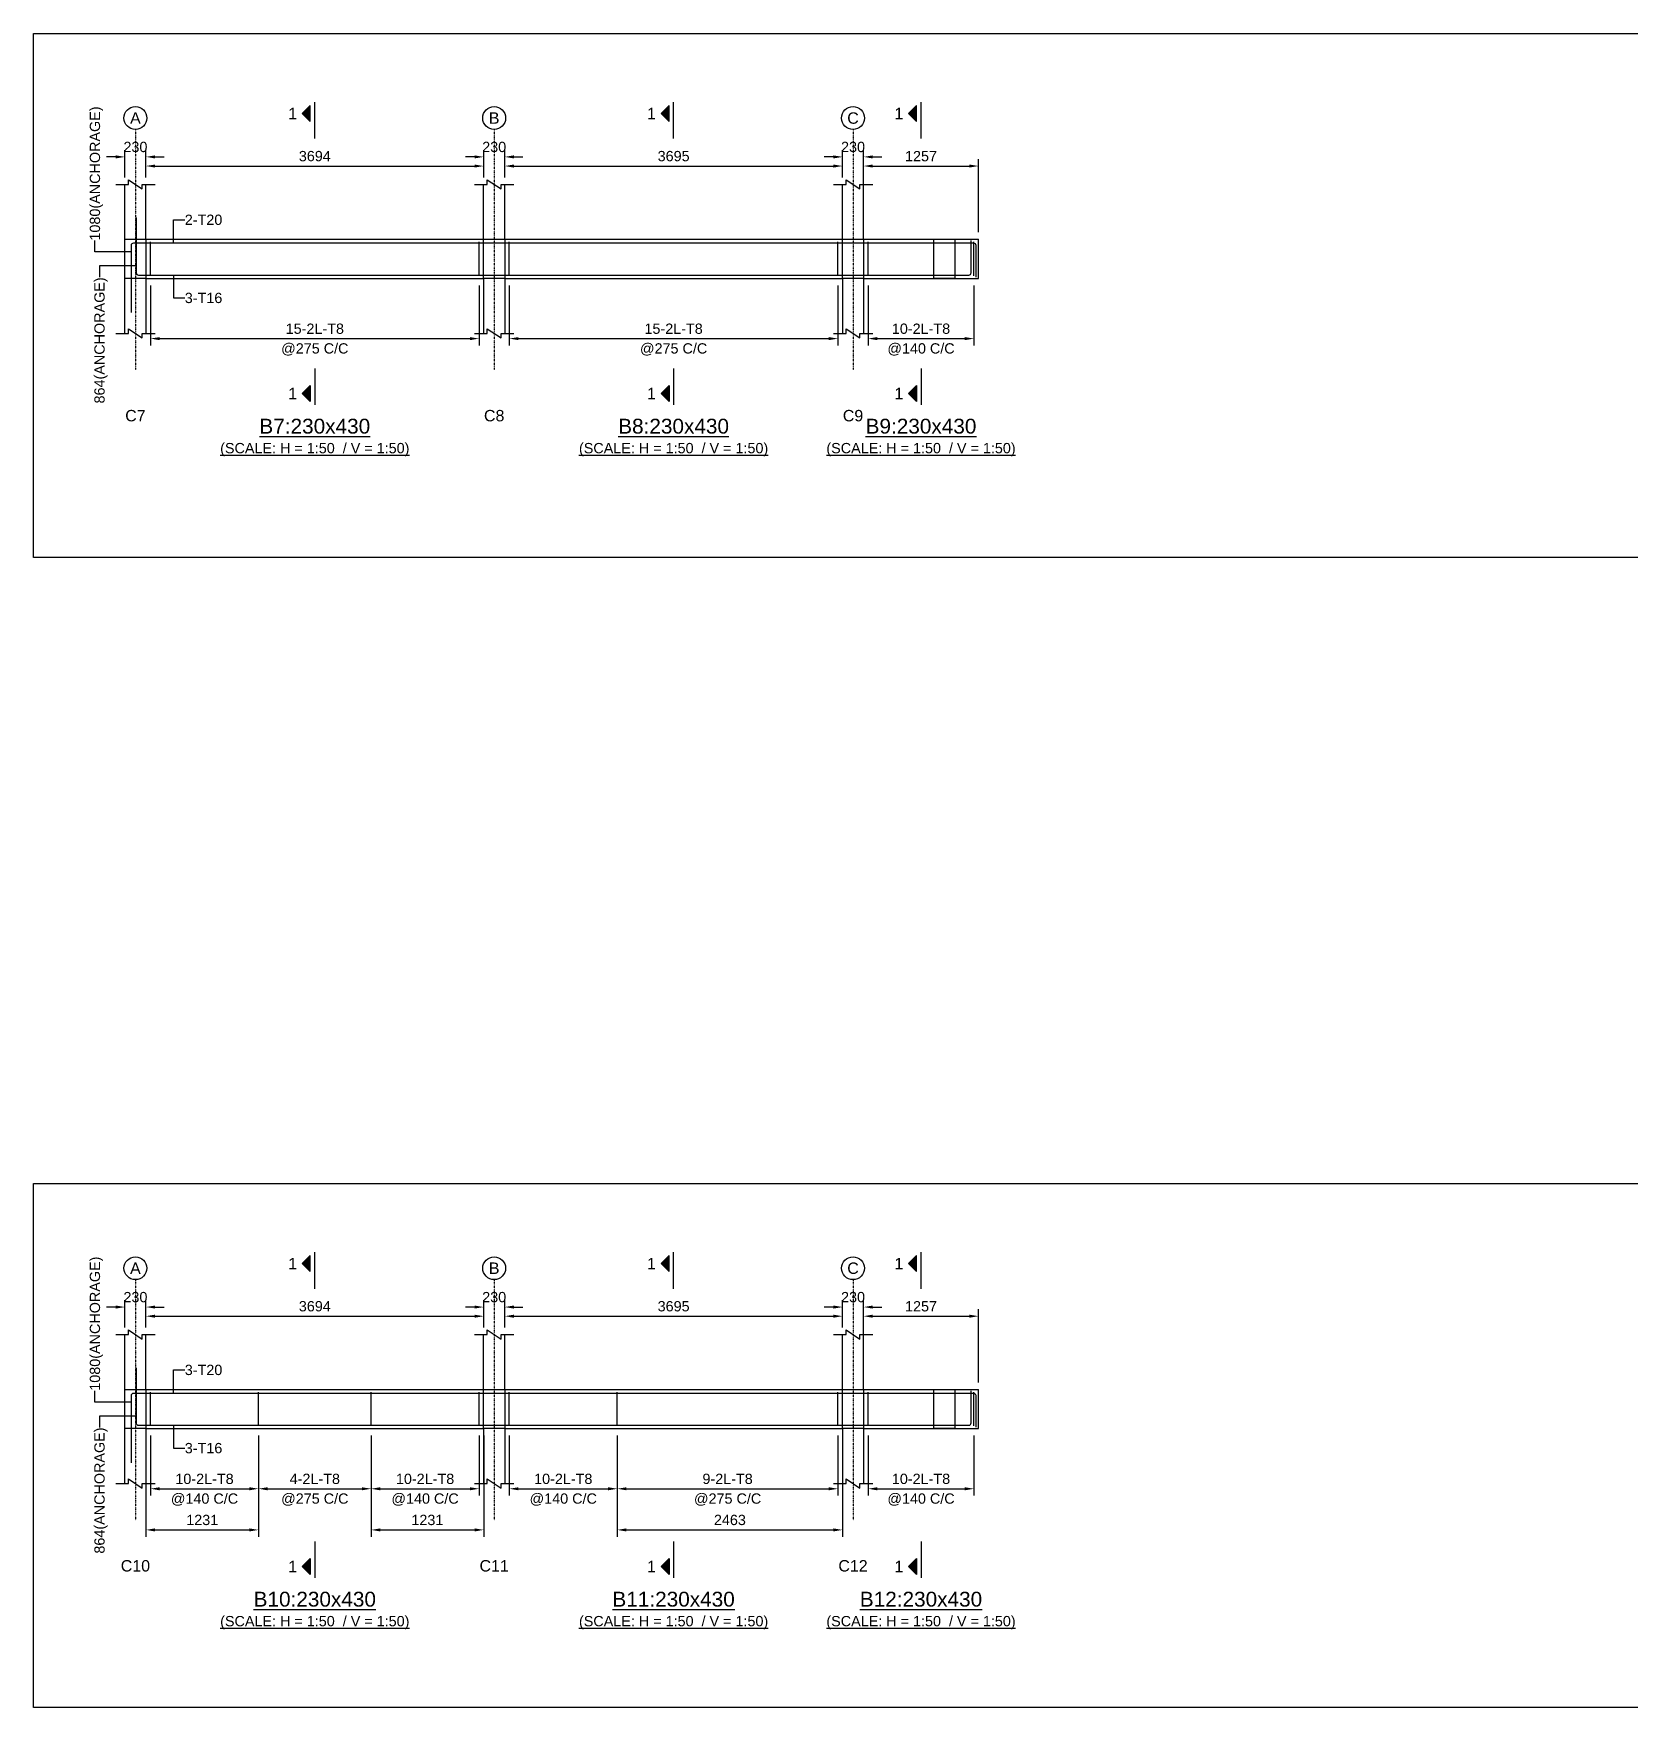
# Model space of a CAD drawing. Header units: inches. Extents: x -816171 to 9366335, y -450961 to 689132.
# Drawn here: x 3297472 to 3332408, y 282171 to 318791 of the extents above; entities that cross this region are included whole.
import ezdxf
from ezdxf.enums import TextEntityAlignment as Align

# ---------------------------------------------------------------- set-up
doc = ezdxf.new("R2010")
doc.units = ezdxf.units.IN
doc.header["$MEASUREMENT"] = 0
doc.linetypes.add('SCCenter', pattern=[1.2, 0.5, -0.3, 0.1, -0.3])
doc.linetypes.add('SCHidden', pattern=[1000, 500, -500])
for name, color, linetype in [('Concrete Line', 2, 'Continuous'), ('Cut Line', 31, 'Continuous'), ('Dimension', 31, 'Continuous'), ('Grid', 8, 'Continuous'), ('Labels', 4, 'Continuous'), ('Labels_Support', 4, 'Continuous'), ('Link', 225, 'Continuous'), ('Reinforcement', 130, 'Continuous'), ('Schedule Border', 60, 'Continuous'), ('Section Mark', 5, 'Continuous'), ('Solid', 25, 'Continuous'), ('Text', 31, 'Continuous'), ('Text_Scale', 31, 'Continuous')]:
    doc.layers.add(name, color=color, linetype=linetype)
doc.styles.add('SC-SansSerif', font='SansSerif')
doc.styles.get("Standard").update_dxf_attribs({"font": 'txt.shx'})
doc.dimstyles.new('SCBBSDimStyl', dxfattribs={"dimtxt": 225, "dimasz": 200, "dimexe": 150, "dimexo": 150, "dimgap": 100, "dimtad": 1, "dimtoh": 1, "dimdec": 0, "dimzin": 0, "dimdsep": 46, "dimtxsty": 'SC-SansSerif', "dimcen": 0.09, "dimclrd": 8, "dimclre": 8, "dimclrt": 31, "dimadec": 0, "dimazin": 0, "dimtfac": 1, "dimtdec": 0, "dimtix": 1, "dimtofl": 0, "dimtmove": 0, "dimatfit": 3, "dimfxl": 1, "dimtolj": 1, "dimtzin": 0, "dimarcsym": 0})
doc.dimstyles.get("Standard").update_dxf_attribs({"dimtxt": 0.18, "dimasz": 0.18, "dimexe": 0.18, "dimexo": 0.0625, "dimgap": 0.09, "dimtad": 0, "dimtih": 1, "dimtoh": 1, "dimdec": 4, "dimzin": 0, "dimdsep": 46, "dimtxsty": 'Standard', "dimcen": 0.09, "dimadec": 0, "dimazin": 0, "dimtfac": 1, "dimtdec": 4, "dimtofl": 0, "dimtmove": 0, "dimatfit": 3, "dimfxl": 1, "dimtolj": 1, "dimtzin": 0, "dimarcsym": 0})

# ---------------------------------------------------------------- blocks, each defined once
blk = doc.blocks.new('*D1092')
at = {"layer": 'DEFPOINTS', "color": 0, "transparency": 16777216}
for p in [(3300032, 313431), (3307220, 313431), (3307220, 312116)]:
    blk.add_point(p, dxfattribs=at)
at = {"layer": 'Dimension', "color": 8, "lineweight": -2, "transparency": 16777216}
for p, q in [((3300032, 313281), (3300032, 311966)), ((3307220, 313281), (3307220, 311966)), ((3300232, 312116), (3307020, 312116))]:
    blk.add_line(p, q, dxfattribs=at)
at = {"layer": 'Dimension', "color": 8, "transparency": 16777216}
for points in [[(3300232, 312149), (3300232, 312082), (3300032, 312116)], [(3307020, 312149), (3307020, 312082), (3307220, 312116)]]:
    blk.add_solid(points, dxfattribs=at)
at = {"layer": 'Dimension', "color": 31, "transparency": 16777216, "char_height": 225, "attachment_point": 5, "style": 'SC-SansSerif'}
for s, insert in [('\\A1;15-2L-T8', (3303626, 312331)), ('\\A1;@275 C/C', (3303626, 311879))]:
    blk.add_mtext(s, dxfattribs=dict(at, insert=insert))
blk = doc.blocks.new('*D1093')
at = {"layer": 'DEFPOINTS', "color": 0, "transparency": 16777216}
for p in [(3307880, 313431), (3315070, 313431), (3315070, 312116)]:
    blk.add_point(p, dxfattribs=at)
at = {"layer": 'Dimension', "color": 8, "lineweight": -2, "transparency": 16777216}
for p, q in [((3307880, 313281), (3307880, 311966)), ((3315070, 313281), (3315070, 311966)), ((3308080, 312116), (3314870, 312116))]:
    blk.add_line(p, q, dxfattribs=at)
at = {"layer": 'Dimension', "color": 8, "transparency": 16777216}
for points in [[(3308080, 312149), (3308080, 312082), (3307880, 312116)], [(3314870, 312149), (3314870, 312082), (3315070, 312116)]]:
    blk.add_solid(points, dxfattribs=at)
at = {"layer": 'Dimension', "color": 31, "transparency": 16777216, "char_height": 225, "attachment_point": 5, "style": 'SC-SansSerif'}
for s, insert in [('\\A1;15-2L-T8', (3311475, 312331)), ('\\A1;@275 C/C', (3311475, 311879))]:
    blk.add_mtext(s, dxfattribs=dict(at, insert=insert))
blk = doc.blocks.new('*D1094')
at = {"layer": 'DEFPOINTS', "color": 0, "transparency": 16777216}
for p in [(3315730, 313431), (3318044, 313431), (3318044, 312116)]:
    blk.add_point(p, dxfattribs=at)
at = {"layer": 'Dimension', "color": 8, "lineweight": -2, "transparency": 16777216}
for p, q in [((3315730, 313281), (3315730, 311966)), ((3318044, 313281), (3318044, 311966)), ((3315930, 312116), (3317844, 312116))]:
    blk.add_line(p, q, dxfattribs=at)
at = {"layer": 'Dimension', "color": 8, "transparency": 16777216}
for points in [[(3315930, 312149), (3315930, 312082), (3315730, 312116)], [(3317844, 312149), (3317844, 312082), (3318044, 312116)]]:
    blk.add_solid(points, dxfattribs=at)
at = {"layer": 'Dimension', "color": 31, "transparency": 16777216, "char_height": 225, "attachment_point": 5, "style": 'SC-SansSerif'}
for s, insert in [('\\A1;10-2L-T8', (3316887, 312331)), ('\\A1;@140 C/C', (3316887, 311879))]:
    blk.add_mtext(s, dxfattribs=dict(at, insert=insert))
blk = doc.blocks.new('*D1206')
at = {"layer": 'DEFPOINTS', "color": 0, "transparency": 16777216}
for p in [(3307320, 315891), (3299932, 315491), (3307320, 315491)]:
    blk.add_point(p, dxfattribs=at)
at = {"layer": 'Dimension', "color": 8, "lineweight": -2, "transparency": 16777216}
for p, q in [((3299932, 315641), (3299932, 316041)), ((3307320, 315641), (3307320, 316041)), ((3300132, 315891), (3307120, 315891))]:
    blk.add_line(p, q, dxfattribs=at)
at = {"layer": 'Dimension', "color": 8, "transparency": 16777216}
for points in [[(3300132, 315924), (3300132, 315857), (3299932, 315891)], [(3307120, 315924), (3307120, 315857), (3307320, 315891)]]:
    blk.add_solid(points, dxfattribs=at)
at = {"layer": 'Dimension', "color": 31, "transparency": 16777216, "insert": (3303626, 316107), "char_height": 225, "attachment_point": 5, "style": 'SC-SansSerif'}
blk.add_mtext('\\A1;3694', dxfattribs=at)
blk = doc.blocks.new('*D1207')
at = {"layer": 'DEFPOINTS', "color": 0, "transparency": 16777216}
for p in [(3315170, 315891), (3307780, 315491), (3315170, 315491)]:
    blk.add_point(p, dxfattribs=at)
at = {"layer": 'Dimension', "color": 8, "lineweight": -2, "transparency": 16777216}
for p, q in [((3307780, 315641), (3307780, 316041)), ((3315170, 315641), (3315170, 316041)), ((3307980, 315891), (3314970, 315891))]:
    blk.add_line(p, q, dxfattribs=at)
at = {"layer": 'Dimension', "color": 8, "transparency": 16777216}
for points in [[(3307980, 315924), (3307980, 315857), (3307780, 315891)], [(3314970, 315924), (3314970, 315857), (3315170, 315891)]]:
    blk.add_solid(points, dxfattribs=at)
at = {"layer": 'Dimension', "color": 31, "transparency": 16777216, "insert": (3311475, 316107), "char_height": 225, "attachment_point": 5, "style": 'SC-SansSerif'}
blk.add_mtext('\\A1;3695', dxfattribs=at)
blk = doc.blocks.new('*D1208')
at = {"layer": 'DEFPOINTS', "color": 0, "transparency": 16777216}
for p in [(3318144, 315891), (3315630, 315491), (3318144, 314291)]:
    blk.add_point(p, dxfattribs=at)
at = {"layer": 'Dimension', "color": 8, "lineweight": -2, "transparency": 16777216}
for p, q in [((3315630, 315641), (3315630, 316041)), ((3318144, 314441), (3318144, 316041)), ((3315830, 315891), (3317944, 315891))]:
    blk.add_line(p, q, dxfattribs=at)
at = {"layer": 'Dimension', "color": 8, "transparency": 16777216}
for points in [[(3315830, 315924), (3315830, 315857), (3315630, 315891)], [(3317944, 315924), (3317944, 315857), (3318144, 315891)]]:
    blk.add_solid(points, dxfattribs=at)
at = {"layer": 'Dimension', "color": 31, "transparency": 16777216, "insert": (3316887, 316106), "char_height": 225, "attachment_point": 5, "style": 'SC-SansSerif'}
blk.add_mtext('\\A1;1257', dxfattribs=at)
blk = doc.blocks.new('*D1209')
at = {"layer": 'DEFPOINTS', "color": 0, "transparency": 16777216}
for p in [(3299932, 316091), (3299472, 315491), (3299932, 315491)]:
    blk.add_point(p, dxfattribs=at)
at = {"layer": 'Dimension', "color": 8, "lineweight": -2, "transparency": 16777216}
for p, q in [((3299272, 316091), (3299072, 316091)), ((3299472, 315641), (3299472, 316241)), ((3299932, 315641), (3299932, 316241)), ((3300132, 316091), (3300332, 316091))]:
    blk.add_line(p, q, dxfattribs=at)
at = {"layer": 'Dimension', "color": 8, "transparency": 16777216}
for points in [[(3299272, 316124), (3299272, 316057), (3299472, 316091)], [(3300132, 316124), (3300132, 316057), (3299932, 316091)]]:
    blk.add_solid(points, dxfattribs=at)
at = {"layer": 'Dimension', "color": 31, "transparency": 16777216, "insert": (3299702, 316307), "char_height": 225, "attachment_point": 5, "style": 'SC-SansSerif'}
blk.add_mtext('\\A1;230', dxfattribs=at)
blk = doc.blocks.new('*D1210')
at = {"layer": 'DEFPOINTS', "color": 0, "transparency": 16777216}
for p in [(3307780, 316091), (3307320, 315491), (3307780, 315491)]:
    blk.add_point(p, dxfattribs=at)
at = {"layer": 'Dimension', "color": 8, "lineweight": -2, "transparency": 16777216}
for p, q in [((3307120, 316091), (3306920, 316091)), ((3307320, 315641), (3307320, 316241)), ((3307780, 315641), (3307780, 316241)), ((3307980, 316091), (3308180, 316091))]:
    blk.add_line(p, q, dxfattribs=at)
at = {"layer": 'Dimension', "color": 8, "transparency": 16777216}
for points in [[(3307120, 316124), (3307120, 316057), (3307320, 316091)], [(3307980, 316124), (3307980, 316057), (3307780, 316091)]]:
    blk.add_solid(points, dxfattribs=at)
at = {"layer": 'Dimension', "color": 31, "transparency": 16777216, "insert": (3307550, 316307), "char_height": 225, "attachment_point": 5, "style": 'SC-SansSerif'}
blk.add_mtext('\\A1;230', dxfattribs=at)
blk = doc.blocks.new('*D1211')
at = {"layer": 'DEFPOINTS', "color": 0, "transparency": 16777216}
for p in [(3315630, 316091), (3315170, 315491), (3315630, 314291)]:
    blk.add_point(p, dxfattribs=at)
at = {"layer": 'Dimension', "color": 8, "lineweight": -2, "transparency": 16777216}
for p, q in [((3314970, 316091), (3314770, 316091)), ((3315170, 315641), (3315170, 316241)), ((3315630, 314441), (3315630, 316241)), ((3315830, 316091), (3316030, 316091))]:
    blk.add_line(p, q, dxfattribs=at)
at = {"layer": 'Dimension', "color": 8, "transparency": 16777216}
for points in [[(3314970, 316124), (3314970, 316057), (3315170, 316091)], [(3315830, 316124), (3315830, 316057), (3315630, 316091)]]:
    blk.add_solid(points, dxfattribs=at)
at = {"layer": 'Dimension', "color": 31, "transparency": 16777216, "insert": (3315400, 316307), "char_height": 225, "attachment_point": 5, "style": 'SC-SansSerif'}
blk.add_mtext('\\A1;230', dxfattribs=at)
blk = doc.blocks.new('*D1212')
at = {"layer": 'DEFPOINTS', "color": 0, "transparency": 16777216}
for p in [(3300032, 288271), (3302394, 288271), (3302394, 286956)]:
    blk.add_point(p, dxfattribs=at)
at = {"layer": 'Dimension', "color": 8, "lineweight": -2, "transparency": 16777216}
for p, q in [((3300032, 288121), (3300032, 286806)), ((3302394, 288121), (3302394, 286806)), ((3300232, 286956), (3302194, 286956))]:
    blk.add_line(p, q, dxfattribs=at)
at = {"layer": 'Dimension', "color": 8, "transparency": 16777216}
for points in [[(3300232, 286989), (3300232, 286922), (3300032, 286956)], [(3302194, 286989), (3302194, 286922), (3302394, 286956)]]:
    blk.add_solid(points, dxfattribs=at)
at = {"layer": 'Dimension', "color": 31, "transparency": 16777216, "char_height": 225, "attachment_point": 5, "style": 'SC-SansSerif'}
for s, insert in [('\\A1;10-2L-T8', (3301213, 287171)), ('\\A1;@140 C/C', (3301213, 286719))]:
    blk.add_mtext(s, dxfattribs=dict(at, insert=insert))
blk = doc.blocks.new('*D1213')
at = {"layer": 'DEFPOINTS', "color": 0, "transparency": 16777216}
for p in [(3299932, 288271), (3302394, 288271), (3302394, 286056)]:
    blk.add_point(p, dxfattribs=at)
at = {"layer": 'Dimension', "color": 8, "lineweight": -2, "transparency": 16777216}
for p, q in [((3299932, 288121), (3299932, 285906)), ((3302394, 288121), (3302394, 285906)), ((3300132, 286056), (3302194, 286056))]:
    blk.add_line(p, q, dxfattribs=at)
at = {"layer": 'Dimension', "color": 8, "transparency": 16777216}
for points in [[(3300132, 286089), (3300132, 286022), (3299932, 286056)], [(3302194, 286089), (3302194, 286022), (3302394, 286056)]]:
    blk.add_solid(points, dxfattribs=at)
at = {"layer": 'Dimension', "color": 31, "transparency": 16777216, "insert": (3301163, 286272), "char_height": 225, "attachment_point": 5, "style": 'SC-SansSerif'}
blk.add_mtext('\\A1;1231', dxfattribs=at)
blk = doc.blocks.new('*D1214')
at = {"layer": 'DEFPOINTS', "color": 0, "transparency": 16777216}
for p in [(3302394, 288271), (3304857, 288271), (3304857, 286956)]:
    blk.add_point(p, dxfattribs=at)
at = {"layer": 'Dimension', "color": 8, "lineweight": -2, "transparency": 16777216}
for p, q in [((3302394, 288121), (3302394, 286806)), ((3304857, 288121), (3304857, 286806)), ((3302594, 286956), (3304657, 286956))]:
    blk.add_line(p, q, dxfattribs=at)
at = {"layer": 'Dimension', "color": 8, "transparency": 16777216}
for points in [[(3302594, 286989), (3302594, 286922), (3302394, 286956)], [(3304657, 286989), (3304657, 286922), (3304857, 286956)]]:
    blk.add_solid(points, dxfattribs=at)
at = {"layer": 'Dimension', "color": 31, "transparency": 16777216, "char_height": 225, "attachment_point": 5, "style": 'SC-SansSerif'}
for s, insert in [('\\A1;4-2L-T8', (3303626, 287171)), ('\\A1;@275 C/C', (3303626, 286719))]:
    blk.add_mtext(s, dxfattribs=dict(at, insert=insert))
blk = doc.blocks.new('*D1215')
at = {"layer": 'DEFPOINTS', "color": 0, "transparency": 16777216}
for p in [(3304857, 288271), (3307220, 288271), (3307220, 286956)]:
    blk.add_point(p, dxfattribs=at)
at = {"layer": 'Dimension', "color": 8, "lineweight": -2, "transparency": 16777216}
for p, q in [((3304857, 288121), (3304857, 286806)), ((3307220, 288121), (3307220, 286806)), ((3305057, 286956), (3307020, 286956))]:
    blk.add_line(p, q, dxfattribs=at)
at = {"layer": 'Dimension', "color": 8, "transparency": 16777216}
for points in [[(3305057, 286989), (3305057, 286922), (3304857, 286956)], [(3307020, 286989), (3307020, 286922), (3307220, 286956)]]:
    blk.add_solid(points, dxfattribs=at)
at = {"layer": 'Dimension', "color": 31, "transparency": 16777216, "char_height": 225, "attachment_point": 5, "style": 'SC-SansSerif'}
for s, insert in [('\\A1;10-2L-T8', (3306038, 287171)), ('\\A1;@140 C/C', (3306038, 286719))]:
    blk.add_mtext(s, dxfattribs=dict(at, insert=insert))
blk = doc.blocks.new('*D1216')
at = {"layer": 'DEFPOINTS', "color": 0, "transparency": 16777216}
for p in [(3304857, 288271), (3307320, 288271), (3307320, 286056)]:
    blk.add_point(p, dxfattribs=at)
at = {"layer": 'Dimension', "color": 8, "lineweight": -2, "transparency": 16777216}
for p, q in [((3304857, 288121), (3304857, 285906)), ((3307320, 288121), (3307320, 285906)), ((3305057, 286056), (3307120, 286056))]:
    blk.add_line(p, q, dxfattribs=at)
at = {"layer": 'Dimension', "color": 8, "transparency": 16777216}
for points in [[(3305057, 286089), (3305057, 286022), (3304857, 286056)], [(3307120, 286089), (3307120, 286022), (3307320, 286056)]]:
    blk.add_solid(points, dxfattribs=at)
at = {"layer": 'Dimension', "color": 31, "transparency": 16777216, "insert": (3306088, 286272), "char_height": 225, "attachment_point": 5, "style": 'SC-SansSerif'}
blk.add_mtext('\\A1;1231', dxfattribs=at)
blk = doc.blocks.new('*D1217')
at = {"layer": 'DEFPOINTS', "color": 0, "transparency": 16777216}
for p in [(3307880, 288271), (3310243, 288271), (3310243, 286956)]:
    blk.add_point(p, dxfattribs=at)
at = {"layer": 'Dimension', "color": 8, "lineweight": -2, "transparency": 16777216}
for p, q in [((3307880, 288121), (3307880, 286806)), ((3310243, 288121), (3310243, 286806)), ((3308080, 286956), (3310043, 286956))]:
    blk.add_line(p, q, dxfattribs=at)
at = {"layer": 'Dimension', "color": 8, "transparency": 16777216}
for points in [[(3308080, 286989), (3308080, 286922), (3307880, 286956)], [(3310043, 286989), (3310043, 286922), (3310243, 286956)]]:
    blk.add_solid(points, dxfattribs=at)
at = {"layer": 'Dimension', "color": 31, "transparency": 16777216, "char_height": 225, "attachment_point": 5, "style": 'SC-SansSerif'}
for s, insert in [('\\A1;10-2L-T8', (3309061, 287171)), ('\\A1;@140 C/C', (3309061, 286719))]:
    blk.add_mtext(s, dxfattribs=dict(at, insert=insert))
blk = doc.blocks.new('*D1218')
at = {"layer": 'DEFPOINTS', "color": 0, "transparency": 16777216}
for p in [(3310243, 288271), (3315070, 288271), (3315070, 286956)]:
    blk.add_point(p, dxfattribs=at)
at = {"layer": 'Dimension', "color": 8, "lineweight": -2, "transparency": 16777216}
for p, q in [((3310243, 288121), (3310243, 286806)), ((3315070, 288121), (3315070, 286806)), ((3310443, 286956), (3314870, 286956))]:
    blk.add_line(p, q, dxfattribs=at)
at = {"layer": 'Dimension', "color": 8, "transparency": 16777216}
for points in [[(3310443, 286989), (3310443, 286922), (3310243, 286956)], [(3314870, 286989), (3314870, 286922), (3315070, 286956)]]:
    blk.add_solid(points, dxfattribs=at)
at = {"layer": 'Dimension', "color": 31, "transparency": 16777216, "char_height": 225, "attachment_point": 5, "style": 'SC-SansSerif'}
for s, insert in [('\\A1;9-2L-T8', (3312656, 287171)), ('\\A1;@275 C/C', (3312656, 286719))]:
    blk.add_mtext(s, dxfattribs=dict(at, insert=insert))
blk = doc.blocks.new('*D1219')
at = {"layer": 'DEFPOINTS', "color": 0, "transparency": 16777216}
for p in [(3310243, 288271), (3315170, 288271), (3315170, 286056)]:
    blk.add_point(p, dxfattribs=at)
at = {"layer": 'Dimension', "color": 8, "lineweight": -2, "transparency": 16777216}
for p, q in [((3310243, 288121), (3310243, 285906)), ((3315170, 288121), (3315170, 285906)), ((3310443, 286056), (3314970, 286056))]:
    blk.add_line(p, q, dxfattribs=at)
at = {"layer": 'Dimension', "color": 8, "transparency": 16777216}
for points in [[(3310443, 286089), (3310443, 286022), (3310243, 286056)], [(3314970, 286089), (3314970, 286022), (3315170, 286056)]]:
    blk.add_solid(points, dxfattribs=at)
at = {"layer": 'Dimension', "color": 31, "transparency": 16777216, "insert": (3312706, 286272), "char_height": 225, "attachment_point": 5, "style": 'SC-SansSerif'}
blk.add_mtext('\\A1;2463', dxfattribs=at)
blk = doc.blocks.new('*D1220')
at = {"layer": 'DEFPOINTS', "color": 0, "transparency": 16777216}
for p in [(3315730, 288271), (3318044, 288271), (3318044, 286956)]:
    blk.add_point(p, dxfattribs=at)
at = {"layer": 'Dimension', "color": 8, "lineweight": -2, "transparency": 16777216}
for p, q in [((3315730, 288121), (3315730, 286806)), ((3318044, 288121), (3318044, 286806)), ((3315930, 286956), (3317844, 286956))]:
    blk.add_line(p, q, dxfattribs=at)
at = {"layer": 'Dimension', "color": 8, "transparency": 16777216}
for points in [[(3315930, 286989), (3315930, 286922), (3315730, 286956)], [(3317844, 286989), (3317844, 286922), (3318044, 286956)]]:
    blk.add_solid(points, dxfattribs=at)
at = {"layer": 'Dimension', "color": 31, "transparency": 16777216, "char_height": 225, "attachment_point": 5, "style": 'SC-SansSerif'}
for s, insert in [('\\A1;10-2L-T8', (3316887, 287171)), ('\\A1;@140 C/C', (3316887, 286719))]:
    blk.add_mtext(s, dxfattribs=dict(at, insert=insert))
blk = doc.blocks.new('*D1275')
at = {"layer": 'DEFPOINTS', "color": 0, "transparency": 16777216}
for p in [(3307320, 290731), (3299932, 290331), (3307320, 290331)]:
    blk.add_point(p, dxfattribs=at)
at = {"layer": 'Dimension', "color": 8, "lineweight": -2, "transparency": 16777216}
for p, q in [((3299932, 290481), (3299932, 290881)), ((3307320, 290481), (3307320, 290881)), ((3300132, 290731), (3307120, 290731))]:
    blk.add_line(p, q, dxfattribs=at)
at = {"layer": 'Dimension', "color": 8, "transparency": 16777216}
for points in [[(3300132, 290764), (3300132, 290697), (3299932, 290731)], [(3307120, 290764), (3307120, 290697), (3307320, 290731)]]:
    blk.add_solid(points, dxfattribs=at)
at = {"layer": 'Dimension', "color": 31, "transparency": 16777216, "insert": (3303626, 290947), "char_height": 225, "attachment_point": 5, "style": 'SC-SansSerif'}
blk.add_mtext('\\A1;3694', dxfattribs=at)
blk = doc.blocks.new('*D1276')
at = {"layer": 'DEFPOINTS', "color": 0, "transparency": 16777216}
for p in [(3315170, 290731), (3307780, 290331), (3315170, 290331)]:
    blk.add_point(p, dxfattribs=at)
at = {"layer": 'Dimension', "color": 8, "lineweight": -2, "transparency": 16777216}
for p, q in [((3307780, 290481), (3307780, 290881)), ((3315170, 290481), (3315170, 290881)), ((3307980, 290731), (3314970, 290731))]:
    blk.add_line(p, q, dxfattribs=at)
at = {"layer": 'Dimension', "color": 8, "transparency": 16777216}
for points in [[(3307980, 290764), (3307980, 290697), (3307780, 290731)], [(3314970, 290764), (3314970, 290697), (3315170, 290731)]]:
    blk.add_solid(points, dxfattribs=at)
at = {"layer": 'Dimension', "color": 31, "transparency": 16777216, "insert": (3311475, 290947), "char_height": 225, "attachment_point": 5, "style": 'SC-SansSerif'}
blk.add_mtext('\\A1;3695', dxfattribs=at)
blk = doc.blocks.new('*D1277')
at = {"layer": 'DEFPOINTS', "color": 0, "transparency": 16777216}
for p in [(3318144, 290731), (3315630, 290331), (3318144, 289131)]:
    blk.add_point(p, dxfattribs=at)
at = {"layer": 'Dimension', "color": 8, "lineweight": -2, "transparency": 16777216}
for p, q in [((3315630, 290481), (3315630, 290881)), ((3318144, 289281), (3318144, 290881)), ((3315830, 290731), (3317944, 290731))]:
    blk.add_line(p, q, dxfattribs=at)
at = {"layer": 'Dimension', "color": 8, "transparency": 16777216}
for points in [[(3315830, 290764), (3315830, 290697), (3315630, 290731)], [(3317944, 290764), (3317944, 290697), (3318144, 290731)]]:
    blk.add_solid(points, dxfattribs=at)
at = {"layer": 'Dimension', "color": 31, "transparency": 16777216, "insert": (3316887, 290946), "char_height": 225, "attachment_point": 5, "style": 'SC-SansSerif'}
blk.add_mtext('\\A1;1257', dxfattribs=at)
blk = doc.blocks.new('*D1278')
at = {"layer": 'DEFPOINTS', "color": 0, "transparency": 16777216}
for p in [(3299932, 290931), (3299472, 290331), (3299932, 290331)]:
    blk.add_point(p, dxfattribs=at)
at = {"layer": 'Dimension', "color": 8, "lineweight": -2, "transparency": 16777216}
for p, q in [((3299272, 290931), (3299072, 290931)), ((3299472, 290481), (3299472, 291081)), ((3299932, 290481), (3299932, 291081)), ((3300132, 290931), (3300332, 290931))]:
    blk.add_line(p, q, dxfattribs=at)
at = {"layer": 'Dimension', "color": 8, "transparency": 16777216}
for points in [[(3299272, 290964), (3299272, 290897), (3299472, 290931)], [(3300132, 290964), (3300132, 290897), (3299932, 290931)]]:
    blk.add_solid(points, dxfattribs=at)
at = {"layer": 'Dimension', "color": 31, "transparency": 16777216, "insert": (3299702, 291147), "char_height": 225, "attachment_point": 5, "style": 'SC-SansSerif'}
blk.add_mtext('\\A1;230', dxfattribs=at)
blk = doc.blocks.new('*D1279')
at = {"layer": 'DEFPOINTS', "color": 0, "transparency": 16777216}
for p in [(3307780, 290931), (3307320, 290331), (3307780, 290331)]:
    blk.add_point(p, dxfattribs=at)
at = {"layer": 'Dimension', "color": 8, "lineweight": -2, "transparency": 16777216}
for p, q in [((3307120, 290931), (3306920, 290931)), ((3307320, 290481), (3307320, 291081)), ((3307780, 290481), (3307780, 291081)), ((3307980, 290931), (3308180, 290931))]:
    blk.add_line(p, q, dxfattribs=at)
at = {"layer": 'Dimension', "color": 8, "transparency": 16777216}
for points in [[(3307120, 290964), (3307120, 290897), (3307320, 290931)], [(3307980, 290964), (3307980, 290897), (3307780, 290931)]]:
    blk.add_solid(points, dxfattribs=at)
at = {"layer": 'Dimension', "color": 31, "transparency": 16777216, "insert": (3307550, 291147), "char_height": 225, "attachment_point": 5, "style": 'SC-SansSerif'}
blk.add_mtext('\\A1;230', dxfattribs=at)
blk = doc.blocks.new('*D1280')
at = {"layer": 'DEFPOINTS', "color": 0, "transparency": 16777216}
for p in [(3315630, 290931), (3315170, 290331), (3315630, 289131)]:
    blk.add_point(p, dxfattribs=at)
at = {"layer": 'Dimension', "color": 8, "lineweight": -2, "transparency": 16777216}
for p, q in [((3314970, 290931), (3314770, 290931)), ((3315170, 290481), (3315170, 291081)), ((3315630, 289281), (3315630, 291081)), ((3315830, 290931), (3316030, 290931))]:
    blk.add_line(p, q, dxfattribs=at)
at = {"layer": 'Dimension', "color": 8, "transparency": 16777216}
for points in [[(3314970, 290964), (3314970, 290897), (3315170, 290931)], [(3315830, 290964), (3315830, 290897), (3315630, 290931)]]:
    blk.add_solid(points, dxfattribs=at)
at = {"layer": 'Dimension', "color": 31, "transparency": 16777216, "insert": (3315400, 291147), "char_height": 225, "attachment_point": 5, "style": 'SC-SansSerif'}
blk.add_mtext('\\A1;230', dxfattribs=at)

msp = doc.modelspace()

# ---------------------------------------------------------------- hatches: boundary and pattern name
at = {"layer": 'Solid'}
for points in [[(3303525.66025, 317215.52424), (3303350.66025, 317040.52424), (3303525.66025, 316865.52424), (3303525.66025, 317215.52424)], [(3311375.16025, 317215.52424), (3311200.16025, 317040.52424), (3311375.16025, 316865.52424), (3311375.16025, 317215.52424)], [(3316787.16025, 317215.52424), (3316612.16025, 317040.52424), (3316787.16025, 316865.52424), (3316787.16025, 317215.52424)], [(3303525.66025, 310740.52424), (3303350.66025, 310915.52424), (3303525.66025, 311090.52424), (3303525.66025, 310740.52424)], [(3311375.16025, 310740.52424), (3311200.16025, 310915.52424), (3311375.16025, 311090.52424), (3311375.16025, 310740.52424)], [(3316787.16025, 310740.52424), (3316612.16025, 310915.52424), (3316787.16025, 311090.52424), (3316787.16025, 310740.52424)], [(3303525.66025, 292055.52424), (3303350.66025, 291880.52424), (3303525.66025, 291705.52424), (3303525.66025, 292055.52424)], [(3311375.16025, 292055.52424), (3311200.16025, 291880.52424), (3311375.16025, 291705.52424), (3311375.16025, 292055.52424)], [(3316787.16025, 292055.52424), (3316612.16025, 291880.52424), (3316787.16025, 291705.52424), (3316787.16025, 292055.52424)], [(3303525.66025, 285080.52424), (3303350.66025, 285255.52424), (3303525.66025, 285430.52424), (3303525.66025, 285080.52424)], [(3311375.16025, 285080.52424), (3311200.16025, 285255.52424), (3311375.16025, 285430.52424), (3311375.16025, 285080.52424)], [(3316787.16025, 285080.52424), (3316612.16025, 285255.52424), (3316787.16025, 285430.52424), (3316787.16025, 285080.52424)]]:
    msp.add_hatch(color=256, dxfattribs=at).paths.add_polyline_path(points, flags=0)

# ---------------------------------------------------------------- linework, layer by layer
at = {"layer": 'Concrete Line'}
for p, q in [((3299471.66025, 312230.52424), (3299471.66025, 315490.52424)), ((3299931.66025, 314290.52424), (3299931.66025, 315490.52424)), ((3307319.66025, 314290.52424), (3307319.66025, 315490.52424)), ((3307779.66025, 314290.52424), (3307779.66025, 315490.52424)), ((3315169.66025, 314290.52424), (3315169.66025, 315490.52424)), ((3315629.66025, 314290.52424), (3315629.66025, 315490.52424)), ((3318143.66025, 313430.52424), (3318143.66025, 314290.52424)), ((3299931.66025, 313430.52424), (3299931.66025, 312230.52424)), ((3307319.66025, 313430.52424), (3307319.66025, 312230.52424)), ((3307779.66025, 313430.52424), (3307779.66025, 312230.52424)), ((3315169.66025, 313430.52424), (3315169.66025, 312230.52424)), ((3315629.66025, 313430.52424), (3315629.66025, 312230.52424)), ((3299471.66025, 287070.52424), (3299471.66025, 290330.52424)), ((3299931.66025, 289130.52424), (3299931.66025, 290330.52424)), ((3307319.66025, 289130.52424), (3307319.66025, 290330.52424)), ((3307779.66025, 289130.52424), (3307779.66025, 290330.52424)), ((3315169.66025, 289130.52424), (3315169.66025, 290330.52424)), ((3315629.66025, 289130.52424), (3315629.66025, 290330.52424)), ((3318143.66025, 288270.52424), (3318143.66025, 289130.52424)), ((3299931.66025, 288270.52424), (3299931.66025, 287070.52424)), ((3307319.66025, 288270.52424), (3307319.66025, 287070.52424)), ((3307779.66025, 288270.52424), (3307779.66025, 287070.52424)), ((3315169.66025, 288270.52424), (3315169.66025, 287070.52424)), ((3315629.66025, 288270.52424), (3315629.66025, 287070.52424))]:
    msp.add_line(p, q, dxfattribs=at)
for points in [[(3299471.66025, 314290.52424), (3299931.66025, 314290.52424), (3299931.66025, 314290.52424), (3299931.66025, 313430.52424), (3299931.66025, 313430.52424), (3299471.66025, 313430.52424), (3299471.66025, 313430.52424), (3299471.66025, 314290.52424)], [(3307319.66025, 314290.52424), (3307779.66025, 314290.52424), (3307779.66025, 314290.52424), (3307779.66025, 313430.52424), (3307779.66025, 313430.52424), (3307319.66025, 313430.52424), (3307319.66025, 313430.52424), (3307319.66025, 314290.52424)], [(3315169.66025, 314290.52424), (3315629.66025, 314290.52424), (3315629.66025, 314290.52424), (3315629.66025, 313430.52424), (3315629.66025, 313430.52424), (3315169.66025, 313430.52424), (3315169.66025, 313430.52424), (3315169.66025, 314290.52424)], [(3317169.66025, 314290.52424), (3317629.66025, 314290.52424), (3317629.66025, 314290.52424), (3317629.66025, 313430.52424), (3317629.66025, 313430.52424), (3317169.66025, 313430.52424), (3317169.66025, 313430.52424), (3317169.66025, 314290.52424)], [(3299471.66025, 289130.52424), (3299931.66025, 289130.52424), (3299931.66025, 289130.52424), (3299931.66025, 288270.52424), (3299931.66025, 288270.52424), (3299471.66025, 288270.52424), (3299471.66025, 288270.52424), (3299471.66025, 289130.52424)], [(3307319.66025, 289130.52424), (3307779.66025, 289130.52424), (3307779.66025, 289130.52424), (3307779.66025, 288270.52424), (3307779.66025, 288270.52424), (3307319.66025, 288270.52424), (3307319.66025, 288270.52424), (3307319.66025, 289130.52424)], [(3315169.66025, 289130.52424), (3315629.66025, 289130.52424), (3315629.66025, 289130.52424), (3315629.66025, 288270.52424), (3315629.66025, 288270.52424), (3315169.66025, 288270.52424), (3315169.66025, 288270.52424), (3315169.66025, 289130.52424)], [(3317169.66025, 289130.52424), (3317629.66025, 289130.52424), (3317629.66025, 289130.52424), (3317629.66025, 288270.52424), (3317629.66025, 288270.52424), (3317169.66025, 288270.52424), (3317169.66025, 288270.52424), (3317169.66025, 289130.52424)]]:
    msp.add_lwpolyline(points, close=True, dxfattribs=at)
at = {"layer": 'Concrete Line', "linetype": 'SCHidden'}
for points in [[(3299471.66025, 314290.52424), (3299931.66025, 314290.52424), (3299931.66025, 314290.52424), (3299931.66025, 313430.52424), (3299931.66025, 313430.52424), (3299471.66025, 313430.52424), (3299471.66025, 313430.52424), (3299471.66025, 314290.52424)], [(3307319.66025, 314290.52424), (3307779.66025, 314290.52424), (3307779.66025, 314290.52424), (3307779.66025, 313430.52424), (3307779.66025, 313430.52424), (3307319.66025, 313430.52424), (3307319.66025, 313430.52424), (3307319.66025, 314290.52424)], [(3315169.66025, 314290.52424), (3315629.66025, 314290.52424), (3315629.66025, 314290.52424), (3315629.66025, 313430.52424), (3315629.66025, 313430.52424), (3315169.66025, 313430.52424), (3315169.66025, 313430.52424), (3315169.66025, 314290.52424)], [(3317169.66025, 314290.52424), (3317629.66025, 314290.52424), (3317629.66025, 314290.52424), (3317629.66025, 313430.52424), (3317629.66025, 313430.52424), (3317169.66025, 313430.52424), (3317169.66025, 313430.52424), (3317169.66025, 314290.52424)], [(3299471.66025, 289130.52424), (3299931.66025, 289130.52424), (3299931.66025, 289130.52424), (3299931.66025, 288270.52424), (3299931.66025, 288270.52424), (3299471.66025, 288270.52424), (3299471.66025, 288270.52424), (3299471.66025, 289130.52424)], [(3307319.66025, 289130.52424), (3307779.66025, 289130.52424), (3307779.66025, 289130.52424), (3307779.66025, 288270.52424), (3307779.66025, 288270.52424), (3307319.66025, 288270.52424), (3307319.66025, 288270.52424), (3307319.66025, 289130.52424)], [(3315169.66025, 289130.52424), (3315629.66025, 289130.52424), (3315629.66025, 289130.52424), (3315629.66025, 288270.52424), (3315629.66025, 288270.52424), (3315169.66025, 288270.52424), (3315169.66025, 288270.52424), (3315169.66025, 289130.52424)], [(3317169.66025, 289130.52424), (3317629.66025, 289130.52424), (3317629.66025, 289130.52424), (3317629.66025, 288270.52424), (3317629.66025, 288270.52424), (3317169.66025, 288270.52424), (3317169.66025, 288270.52424), (3317169.66025, 289130.52424)]]:
    msp.add_lwpolyline(points, close=True, dxfattribs=at)
at = {"layer": 'Concrete Line'}
for points in [[(3299931.66025, 314290.52424), (3307319.66025, 314290.52424)], [(3307779.66025, 314290.52424), (3315169.66025, 314290.52424)], [(3315629.66025, 314290.52424), (3318143.66025, 314290.52424)], [(3299931.66025, 313430.52424), (3307319.66025, 313430.52424)], [(3307779.66025, 313430.52424), (3315169.66025, 313430.52424)], [(3315629.66025, 313430.52424), (3318143.66025, 313430.52424)], [(3299931.66025, 289130.52424), (3307319.66025, 289130.52424)], [(3307779.66025, 289130.52424), (3315169.66025, 289130.52424)], [(3315629.66025, 289130.52424), (3318143.66025, 289130.52424)], [(3299931.66025, 288270.52424), (3307319.66025, 288270.52424)], [(3307779.66025, 288270.52424), (3315169.66025, 288270.52424)], [(3315629.66025, 288270.52424), (3318143.66025, 288270.52424)]]:
    msp.add_lwpolyline(points, dxfattribs=at)
at = {"layer": 'Cut Line'}
for points in [[(3299271.66025, 315490.52424), (3299551.66025, 315490.52424), (3299551.66025, 315590.52424), (3299851.66025, 315390.52424), (3299851.66025, 315490.52424), (3300131.66025, 315490.52424)], [(3307119.66025, 315490.52424), (3307399.66025, 315490.52424), (3307399.66025, 315590.52424), (3307699.66025, 315390.52424), (3307699.66025, 315490.52424), (3307979.66025, 315490.52424)], [(3314969.66025, 315490.52424), (3315249.66025, 315490.52424), (3315249.66025, 315590.52424), (3315549.66025, 315390.52424), (3315549.66025, 315490.52424), (3315829.66025, 315490.52424)], [(3299271.66025, 312230.52424), (3299551.66025, 312230.52424), (3299551.66025, 312330.52424), (3299851.66025, 312130.52424), (3299851.66025, 312230.52424), (3300131.66025, 312230.52424)], [(3307119.66025, 312230.52424), (3307399.66025, 312230.52424), (3307399.66025, 312330.52424), (3307699.66025, 312130.52424), (3307699.66025, 312230.52424), (3307979.66025, 312230.52424)], [(3314969.66025, 312230.52424), (3315249.66025, 312230.52424), (3315249.66025, 312330.52424), (3315549.66025, 312130.52424), (3315549.66025, 312230.52424), (3315829.66025, 312230.52424)], [(3299271.66025, 290330.52424), (3299551.66025, 290330.52424), (3299551.66025, 290430.52424), (3299851.66025, 290230.52424), (3299851.66025, 290330.52424), (3300131.66025, 290330.52424)], [(3307119.66025, 290330.52424), (3307399.66025, 290330.52424), (3307399.66025, 290430.52424), (3307699.66025, 290230.52424), (3307699.66025, 290330.52424), (3307979.66025, 290330.52424)], [(3314969.66025, 290330.52424), (3315249.66025, 290330.52424), (3315249.66025, 290430.52424), (3315549.66025, 290230.52424), (3315549.66025, 290330.52424), (3315829.66025, 290330.52424)], [(3299271.66025, 287070.52424), (3299551.66025, 287070.52424), (3299551.66025, 287170.52424), (3299851.66025, 286970.52424), (3299851.66025, 287070.52424), (3300131.66025, 287070.52424)], [(3307119.66025, 287070.52424), (3307399.66025, 287070.52424), (3307399.66025, 287170.52424), (3307699.66025, 286970.52424), (3307699.66025, 287070.52424), (3307979.66025, 287070.52424)], [(3314969.66025, 287070.52424), (3315249.66025, 287070.52424), (3315249.66025, 287170.52424), (3315549.66025, 286970.52424), (3315549.66025, 287070.52424), (3315829.66025, 287070.52424)]]:
    msp.add_lwpolyline(points, dxfattribs=at)
at = {"layer": 'Grid', "linetype": 'SCCenter'}
for p, q in [((3299701.66025, 316690.52424), (3299701.66025, 311430.52424)), ((3307549.66025, 316690.52424), (3307549.66025, 311430.52424)), ((3315399.66025, 316690.52424), (3315399.66025, 311430.52424)), ((3299701.66025, 291530.52424), (3299701.66025, 286270.52424)), ((3307549.66025, 291530.52424), (3307549.66025, 286270.52424)), ((3315399.66025, 291530.52424), (3315399.66025, 286270.52424))]:
    msp.add_line(p, q, dxfattribs=at)
at = {"layer": 'Grid'}
for centre in [(3299701.66025, 316940.52424), (3307549.66025, 316940.52424), (3315399.66025, 316940.52424), (3299701.66025, 291780.52424), (3307549.66025, 291780.52424), (3315399.66025, 291780.52424)]:
    msp.add_circle(centre, 250, dxfattribs=at)
at = {"layer": 'Link'}
for p, q in [((3300031.66025, 313490.52424), (3300031.66025, 314230.52424)), ((3307219.66025, 313490.52424), (3307219.66025, 314230.52424)), ((3307879.66025, 313490.52424), (3307879.66025, 314230.52424)), ((3315069.66025, 313490.52424), (3315069.66025, 314230.52424)), ((3315729.66025, 313490.52424), (3315729.66025, 314230.52424)), ((3318043.66025, 313490.52424), (3318043.66025, 314230.52424)), ((3300031.66025, 288330.52424), (3300031.66025, 289070.52424)), ((3302394.3332, 288330.52424), (3302394.3332, 289070.52424)), ((3304857.00614, 288330.52424), (3304857.00614, 289070.52424)), ((3307219.66025, 288330.52424), (3307219.66025, 289070.52424)), ((3307879.66025, 288330.52424), (3307879.66025, 289070.52424)), ((3310242.99986, 288330.52424), (3310242.99986, 289070.52424)), ((3315069.66025, 288330.52424), (3315069.66025, 289070.52424)), ((3315729.66025, 288330.52424), (3315729.66025, 289070.52424)), ((3318043.66025, 288330.52424), (3318043.66025, 289070.52424))]:
    msp.add_line(p, q, dxfattribs=at)
at = {"layer": 'Reinforcement'}
for points in [[(3299715.66025, 314762.52424), (3299715.66025, 313556.52424, 0.4142135624), (3299765.66025, 313506.52424), (3317933.16967, 313506.52424, 0.4142134778), (3317983.16967, 313556.52424), (3317983.16967, 314260.52424)], [(3299615.66025, 312686.52424), (3299615.66025, 314160.52424, -0.4142135624), (3299665.66025, 314210.52424), (3318033.66025, 314210.52424, -0.4142135624), (3318083.66025, 314160.52424), (3318083.66025, 313460.52424)], [(3299715.66025, 289602.52424), (3299715.66025, 288396.52424, 0.4142135624), (3299765.66025, 288346.52424), (3317933.16967, 288346.52424, 0.4142134778), (3317983.16967, 288396.52424), (3317983.16967, 289100.52424)], [(3299615.66025, 287526.52424), (3299615.66025, 289000.52424, -0.4142135624), (3299665.66025, 289050.52424), (3318033.66025, 289050.52424, -0.4142135624), (3318083.66025, 289000.52424), (3318083.66025, 288300.52424)]]:
    msp.add_lwpolyline(points, format="xyb", dxfattribs=at)
at = {"layer": 'Schedule Border'}
for points in [[(3297471.66025, 318790.52424), (3367343.66025, 318790.52424), (3367343.66025, 307330.52424), (3297471.66025, 307330.52424)], [(3297471.66025, 293630.52424), (3367343.66025, 293630.52424), (3367343.66025, 282170.52424), (3297471.66025, 282170.52424)]]:
    msp.add_lwpolyline(points, close=True, dxfattribs=at)
at = {"layer": 'Section Mark'}
for points in [[(3303525.66025, 317215.52424), (3303350.66025, 317040.52424), (3303525.66025, 316865.52424), (3303525.66025, 317215.52424)], [(3303625.66025, 316490.52424), (3303625.66025, 317290.52424)], [(3311375.16025, 317215.52424), (3311200.16025, 317040.52424), (3311375.16025, 316865.52424), (3311375.16025, 317215.52424)], [(3311475.16025, 316490.52424), (3311475.16025, 317290.52424)], [(3316787.16025, 317215.52424), (3316612.16025, 317040.52424), (3316787.16025, 316865.52424), (3316787.16025, 317215.52424)], [(3316887.16025, 316490.52424), (3316887.16025, 317290.52424)], [(3303625.66025, 311465.52424), (3303625.66025, 310665.52424)], [(3311475.16025, 311465.52424), (3311475.16025, 310665.52424)], [(3316887.16025, 311465.52424), (3316887.16025, 310665.52424)], [(3303525.66025, 310740.52424), (3303350.66025, 310915.52424), (3303525.66025, 311090.52424), (3303525.66025, 310740.52424)], [(3311375.16025, 310740.52424), (3311200.16025, 310915.52424), (3311375.16025, 311090.52424), (3311375.16025, 310740.52424)], [(3316787.16025, 310740.52424), (3316612.16025, 310915.52424), (3316787.16025, 311090.52424), (3316787.16025, 310740.52424)], [(3303525.66025, 292055.52424), (3303350.66025, 291880.52424), (3303525.66025, 291705.52424), (3303525.66025, 292055.52424)], [(3303625.66025, 291330.52424), (3303625.66025, 292130.52424)], [(3311375.16025, 292055.52424), (3311200.16025, 291880.52424), (3311375.16025, 291705.52424), (3311375.16025, 292055.52424)], [(3311475.16025, 291330.52424), (3311475.16025, 292130.52424)], [(3316787.16025, 292055.52424), (3316612.16025, 291880.52424), (3316787.16025, 291705.52424), (3316787.16025, 292055.52424)], [(3316887.16025, 291330.52424), (3316887.16025, 292130.52424)], [(3303625.66025, 285805.52424), (3303625.66025, 285005.52424)], [(3311475.16025, 285805.52424), (3311475.16025, 285005.52424)], [(3316887.16025, 285805.52424), (3316887.16025, 285005.52424)], [(3303525.66025, 285080.52424), (3303350.66025, 285255.52424), (3303525.66025, 285430.52424), (3303525.66025, 285080.52424)], [(3311375.16025, 285080.52424), (3311200.16025, 285255.52424), (3311375.16025, 285430.52424), (3311375.16025, 285080.52424)], [(3316787.16025, 285080.52424), (3316612.16025, 285255.52424), (3316787.16025, 285430.52424), (3316787.16025, 285080.52424)]]:
    msp.add_lwpolyline(points, dxfattribs=at)

# ---------------------------------------------------------------- texts
at = {"layer": 'Grid', "style": 'SC-SansSerif'}
for s, p in [('A', (3299701.66025, 316940.52424)), ('B', (3307549.66025, 316940.52424)), ('C', (3315399.66025, 316940.52424)), ('A', (3299701.66025, 291780.52424)), ('B', (3307549.66025, 291780.52424)), ('C', (3315399.66025, 291780.52424))]:
    msp.add_text(s, height=250, dxfattribs=at).set_placement(p, align=Align.MIDDLE)
at = {"layer": 'Labels', "style": 'SC-SansSerif'}
for s, p in [('%%uB7:230x430', (3303625.66025, 309940.52424)), ('%%uB8:230x430', (3311474.66025, 309940.52424)), ('%%uB9:230x430', (3316886.66025, 309940.52424)), ('%%uB10:230x430', (3303625.66025, 284280.52424)), ('%%uB11:230x430', (3311474.66025, 284280.52424)), ('%%uB12:230x430', (3316886.66025, 284280.52424))]:
    msp.add_text(s, height=325, dxfattribs=at).set_placement(p, align=Align.BOTTOM_CENTER)
at = {"layer": 'Labels_Support', "style": 'SC-SansSerif'}
for s, p in [('C7', (3299701.66025, 310230.52424)), ('C8', (3307549.66025, 310230.52424)), ('C9', (3315399.66025, 310230.52424)), ('C10', (3299701.66025, 285070.52424)), ('C11', (3307549.66025, 285070.52424)), ('C12', (3315399.66025, 285070.52424))]:
    msp.add_text(s, height=250, dxfattribs=at).set_placement(p, align=Align.BOTTOM_CENTER)
at = {"layer": 'Section Mark', "style": 'SC-SansSerif'}
for p in [(3303238.16025, 317040.52424), (3311087.66025, 317040.52424), (3316499.66025, 317040.52424), (3303238.16025, 310915.52424), (3311087.66025, 310915.52424), (3316499.66025, 310915.52424), (3303238.16025, 291880.52424), (3311087.66025, 291880.52424), (3316499.66025, 291880.52424), (3303238.16025, 285255.52424), (3311087.66025, 285255.52424), (3316499.66025, 285255.52424)]:
    msp.add_text('1', height=250, dxfattribs=at).set_placement(p, align=Align.MIDDLE_RIGHT)
at = {"layer": 'Text', "style": 'SC-SansSerif'}
for p in [(3298815.66025, 314260.52424), (3298815.66025, 289100.52424)]:
    msp.add_text('1080(ANCHORAGE)', height=225, rotation=90, dxfattribs=at).set_placement(p, align=Align.MIDDLE_LEFT)
for s, p in [('2-T20', (3300781.66025, 314715.52424)), ('3-T16', (3300781.66025, 313005.52424)), ('3-T20', (3300781.66025, 289555.52424)), ('3-T16', (3300781.66025, 287845.52424))]:
    msp.add_text(s, height=225, dxfattribs=at).set_placement(p, align=Align.MIDDLE_LEFT)
for p in [(3298915.66025, 313456.52424), (3298915.66025, 288296.52424)]:
    msp.add_text('864(ANCHORAGE)', height=225, rotation=90, dxfattribs=at).set_placement(p, align=Align.MIDDLE_RIGHT)
at = {"layer": 'Text_Scale', "style": 'SC-SansSerif'}
for p in [(3303625.66025, 309540.52424), (3311474.66025, 309540.52424), (3316886.66025, 309540.52424), (3303625.66025, 283880.52424), (3311474.66025, 283880.52424), (3316886.66025, 283880.52424)]:
    msp.add_text('%%u(SCALE: H = 1:50  / V = 1:50)', height=225, dxfattribs=at).set_placement(p, align=Align.BOTTOM_CENTER)

# ---------------------------------------------------------------- dimensions: what is measured, and where the dimension line sits
at = {"layer": 'Dimension'}
for base, p1, p2, text, picture, middle in [((3299931.66025, 316090.52424), (3299471.66025, 315490.52424), (3299931.66025, 315490.52424), '230', '*D1209', (3299701.66025, 316306.57362)), ((3307779.66025, 316090.52424), (3307319.66025, 315490.52424), (3307779.66025, 315490.52424), '230', '*D1210', (3307549.66025, 316306.57362)), ((3315629.66025, 316090.52424), (3315169.66025, 315490.52424), (3315629.66025, 314290.52424), '230', '*D1211', (3315399.66025, 316306.57362)), ((3307319.66025, 315890.52424), (3299931.66025, 315490.52424), (3307319.66025, 315490.52424), '3694', '*D1206', (3303625.66025, 316106.57362)), ((3315169.66025, 315890.52424), (3307779.66025, 315490.52424), (3315169.66025, 315490.52424), '3695', '*D1207', (3311474.66025, 316106.57362)), ((3318143.66025, 315890.52424), (3315629.66025, 315490.52424), (3318143.66025, 314290.52424), '1257', '*D1208', (3316886.66025, 316106.4193)), ((3307219.66025, 312115.52424), (3300031.66025, 313430.52424), (3307219.66025, 313430.52424), '15-2L-T8\\X@275 C/C', '*D1092', (3303625.66025, 312115.52424)), ((3315069.66025, 312115.52424), (3307879.66025, 313430.52424), (3315069.66025, 313430.52424), '15-2L-T8\\X@275 C/C', '*D1093', (3311474.66025, 312115.52424)), ((3318043.66025, 312115.52424), (3315729.66025, 313430.52424), (3318043.66025, 313430.52424), '10-2L-T8\\X@140 C/C', '*D1094', (3316886.66025, 312115.52424)), ((3299931.66025, 290930.52424), (3299471.66025, 290330.52424), (3299931.66025, 290330.52424), '230', '*D1278', (3299701.66025, 291146.57362)), ((3307779.66025, 290930.52424), (3307319.66025, 290330.52424), (3307779.66025, 290330.52424), '230', '*D1279', (3307549.66025, 291146.57362)), ((3315629.66025, 290930.52424), (3315169.66025, 290330.52424), (3315629.66025, 289130.52424), '230', '*D1280', (3315399.66025, 291146.57362)), ((3307319.66025, 290730.52424), (3299931.66025, 290330.52424), (3307319.66025, 290330.52424), '3694', '*D1275', (3303625.66025, 290946.57362)), ((3315169.66025, 290730.52424), (3307779.66025, 290330.52424), (3315169.66025, 290330.52424), '3695', '*D1276', (3311474.66025, 290946.57362)), ((3318143.66025, 290730.52424), (3315629.66025, 290330.52424), (3318143.66025, 289130.52424), '1257', '*D1277', (3316886.66025, 290946.4193)), ((3302394.33315, 286055.52424), (3299931.66025, 288270.52424), (3302394.33315, 288270.52424), '1231', '*D1213', (3301162.9967, 286271.57362)), ((3302394.33315, 286955.52424), (3300031.66025, 288270.52424), (3302394.33315, 288270.52424), '10-2L-T8\\X@140 C/C', '*D1212', (3301212.9967, 286955.52424)), ((3304857.00615, 286955.52424), (3302394.33315, 288270.52424), (3304857.00615, 288270.52424), '4-2L-T8\\X@275 C/C', '*D1214', (3303625.66965, 286955.52424)), ((3307219.66025, 286955.52424), (3304857.00615, 288270.52424), (3307219.66025, 288270.52424), '10-2L-T8\\X@140 C/C', '*D1215', (3306038.3332, 286955.52424)), ((3307319.66025, 286055.52424), (3304857.00615, 288270.52424), (3307319.66025, 288270.52424), '1231', '*D1216', (3306088.3332, 286271.57362)), ((3310242.99985, 286955.52424), (3307879.66025, 288270.52424), (3310242.99985, 288270.52424), '10-2L-T8\\X@140 C/C', '*D1217', (3309061.33005, 286955.52424)), ((3315069.66025, 286955.52424), (3310242.99985, 288270.52424), (3315069.66025, 288270.52424), '9-2L-T8\\X@275 C/C', '*D1218', (3312656.33005, 286955.52424)), ((3315169.66025, 286055.52424), (3310242.99985, 288270.52424), (3315169.66025, 288270.52424), '2463', '*D1219', (3312706.33005, 286271.57362)), ((3318043.66025, 286955.52424), (3315729.66025, 288270.52424), (3318043.66025, 288270.52424), '10-2L-T8\\X@140 C/C', '*D1220', (3316886.66025, 286955.52424))]:
    dim = msp.add_linear_dim(base=base, p1=p1, p2=p2, text=text, dimstyle='SCBBSDimStyl', dxfattribs=at)
    dim.commit()
    dim.dimension.update_dxf_attribs({"geometry": picture, "text_midpoint": middle})

# ---------------------------------------------------------------- leaders
at = {"layer": 'Dimension', "color": 8}
for points in [[(3300531.66025, 314210.52424), (3300531.66025, 314715.52424), (3300781.66025, 314715.52424)], [(3299615.66025, 314010.52424), (3298815.66025, 314010.52424), (3298815.66025, 314260.52424)], [(3299715.66025, 313706.52424), (3298915.66025, 313706.52424), (3298915.66025, 313456.52424)], [(3300531.66025, 313506.52424), (3300531.66025, 313005.52424), (3300781.66025, 313005.52424)], [(3300531.66025, 289050.52424), (3300531.66025, 289555.52424), (3300781.66025, 289555.52424)], [(3299615.66025, 288850.52424), (3298815.66025, 288850.52424), (3298815.66025, 289100.52424)], [(3299715.66025, 288546.52424), (3298915.66025, 288546.52424), (3298915.66025, 288296.52424)], [(3300531.66025, 288346.52424), (3300531.66025, 287845.52424), (3300781.66025, 287845.52424)]]:
    msp.add_leader(points, dimstyle='Standard', dxfattribs=at)

doc.saveas('drawing.dxf')
